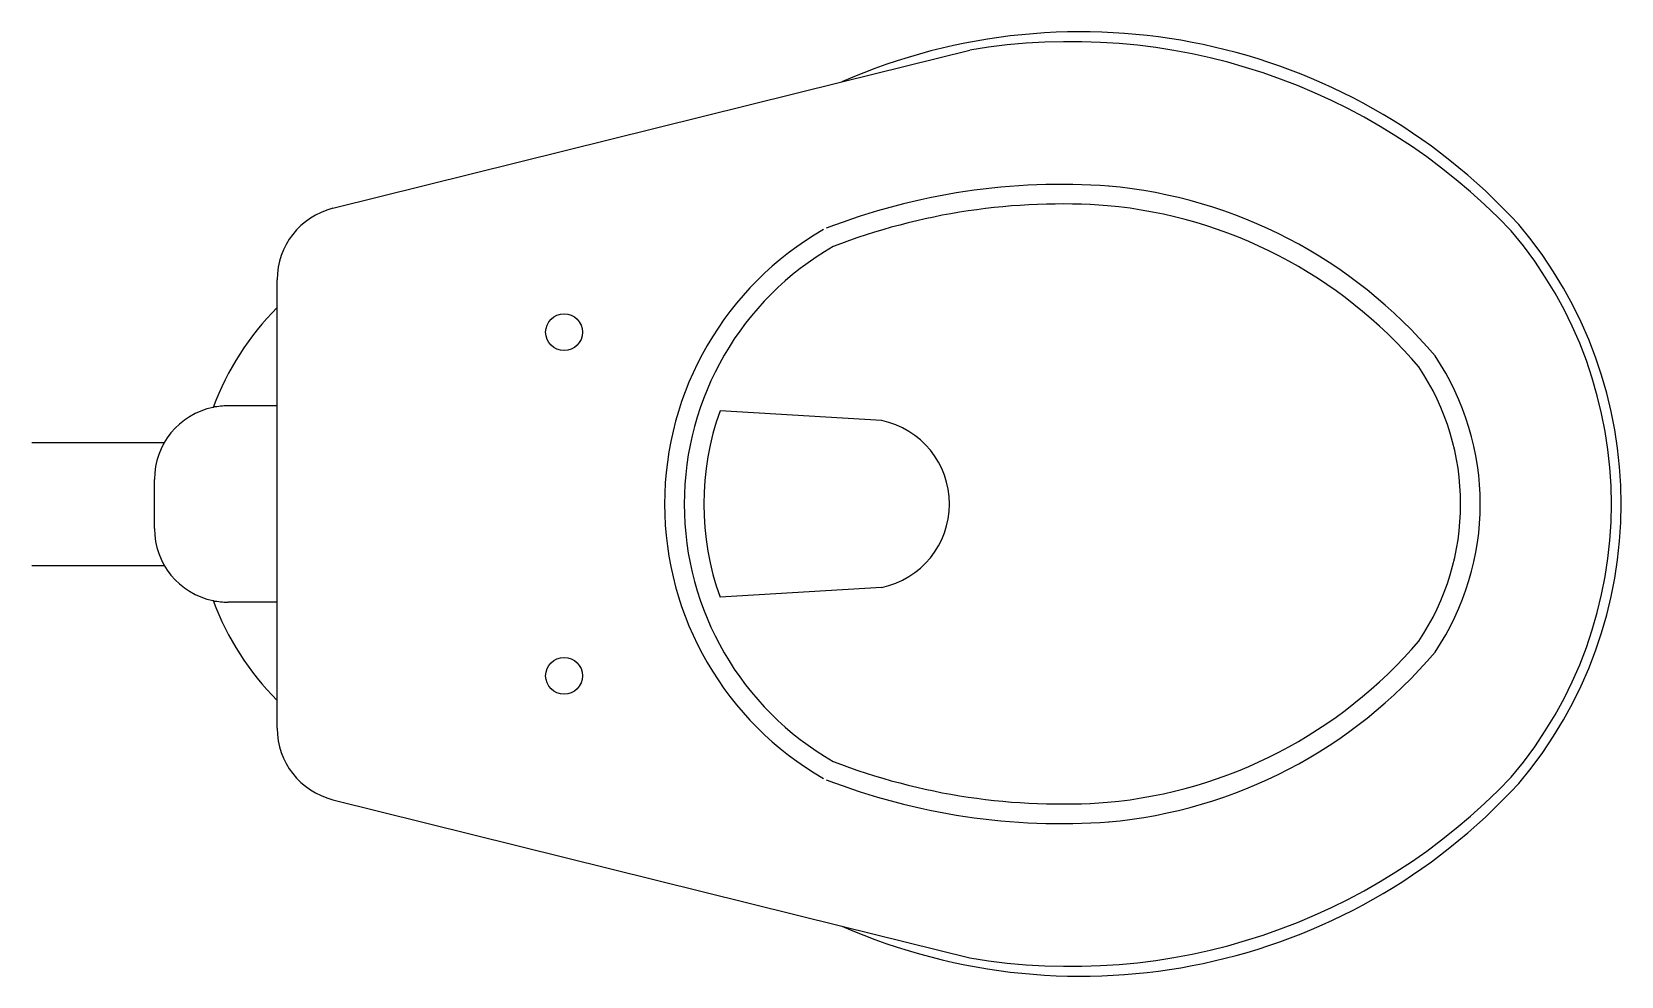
# Model space of a CAD drawing. Header units: millimetres. Extents: x -3026.834 to -3026.186, y 2964.511 to 2964.896.
import ezdxf

# ---------------------------------------------------------------- set-up
doc = ezdxf.new("R2010")
doc.units = ezdxf.units.MM
doc.header["$LTSCALE"] = 10
doc.layers.add('banheiro_louças', color=2, linetype='Continuous')

msp = doc.modelspace()

# ---------------------------------------------------------------- linework, layer by layer
at = {"layer": 'banheiro_louças', "color": 1}
for p, q in [((-3026.50421, 2964.87557), (-3026.452, 2964.88853)), ((-3026.48799, 2964.73759), (-3026.55389, 2964.74159)), ((-3026.48799, 2964.66959), (-3026.55389, 2964.66559)), ((-3026.50421, 2964.53161), (-3026.452, 2964.51865))]:
    msp.add_line(p, q, dxfattribs=at)
at = {"layer": 'banheiro_louças'}
for p, q in [((-3026.71171, 2964.82407), (-3026.50421, 2964.87557)), ((-3026.73448, 2964.61223), (-3026.73448, 2964.79495)), ((-3026.73448, 2964.74359), (-3026.75448, 2964.74359)), ((-3026.83448, 2964.7286), (-3026.78046, 2964.7286)), ((-3026.78448, 2964.69359), (-3026.78448, 2964.71359)), ((-3026.83448, 2964.6786), (-3026.78046, 2964.6786)), ((-3026.73448, 2964.66359), (-3026.75448, 2964.66359)), ((-3026.71171, 2964.58312), (-3026.50421, 2964.53161))]:
    msp.add_line(p, q, dxfattribs=at)
for centre in [(-3026.61748, 2964.77359), (-3026.61748, 2964.63359)]:
    msp.add_circle(centre, 0.0075, dxfattribs=at)
for centre, radius, start, end in [((-3026.40686, 2964.65366), 0.24233, 42.52252, 113.68538), ((-3026.41467, 2964.56759), 0.26624, 85.82454, 111.13363), ((-3026.41328, 2964.63628), 0.19765, 40.21845, 84.85189), ((-3026.70448, 2964.79495), 0.03, 103.94089, 180), ((-3026.44755, 2964.70359), 0.12893, 119.87218, 240.12782), ((-3026.36248, 2964.70359), 0.176, 319.69321, 40.30679), ((-3026.65448, 2964.70359), 0.11314, 135, 159.62985), ((-3026.35194, 2964.70359), 0.108, 326.05161, 33.94839), ((-3026.75448, 2964.71359), 0.03, 101.65761, 180), ((-3026.75448, 2964.71359), 0.03, 90, 101.65761), ((-3026.75448, 2964.69359), 0.03, 180, 258.34239), ((-3026.75448, 2964.69359), 0.03, 258.34239, 270), ((-3026.65448, 2964.70359), 0.11314, 200.37015, 225), ((-3026.41328, 2964.7709), 0.19765, 275.14811, 319.78155), ((-3026.70448, 2964.61223), 0.03, 180, 256.05911), ((-3026.41467, 2964.8396), 0.26624, 248.86637, 274.17546), ((-3026.40686, 2964.75353), 0.24233, 246.31462, 317.47748)]:
    msp.add_arc(centre, radius, start, end, dxfattribs=at)
at = {"layer": 'banheiro_louças', "color": 1}
for centre, radius, start, end in [((-3026.41086, 2964.64442), 0.24756, 43.50945, 99.5673), ((-3026.41467, 2964.56759), 0.25824, 85.82454, 111.13363), ((-3026.41335, 2964.63603), 0.18992, 40.52658, 84.71966), ((-3026.36248, 2964.70359), 0.172, 319.69321, 40.30679), ((-3026.44755, 2964.70359), 0.12093, 119.87218, 240.12782), ((-3026.35194, 2964.70359), 0.1, 326.05161, 33.94839), ((-3026.44755, 2964.70359), 0.11293, 160.3371, 199.6629), ((-3026.4951, 2964.70359), 0.03474, 281.8198, 78.1802), ((-3026.41335, 2964.77116), 0.18992, 275.28034, 319.47342), ((-3026.41467, 2964.8396), 0.25824, 248.86637, 274.17546), ((-3026.41086, 2964.76277), 0.24756, 260.4327, 316.49055)]:
    msp.add_arc(centre, radius, start, end, dxfattribs=at)

doc.saveas('drawing.dxf')
